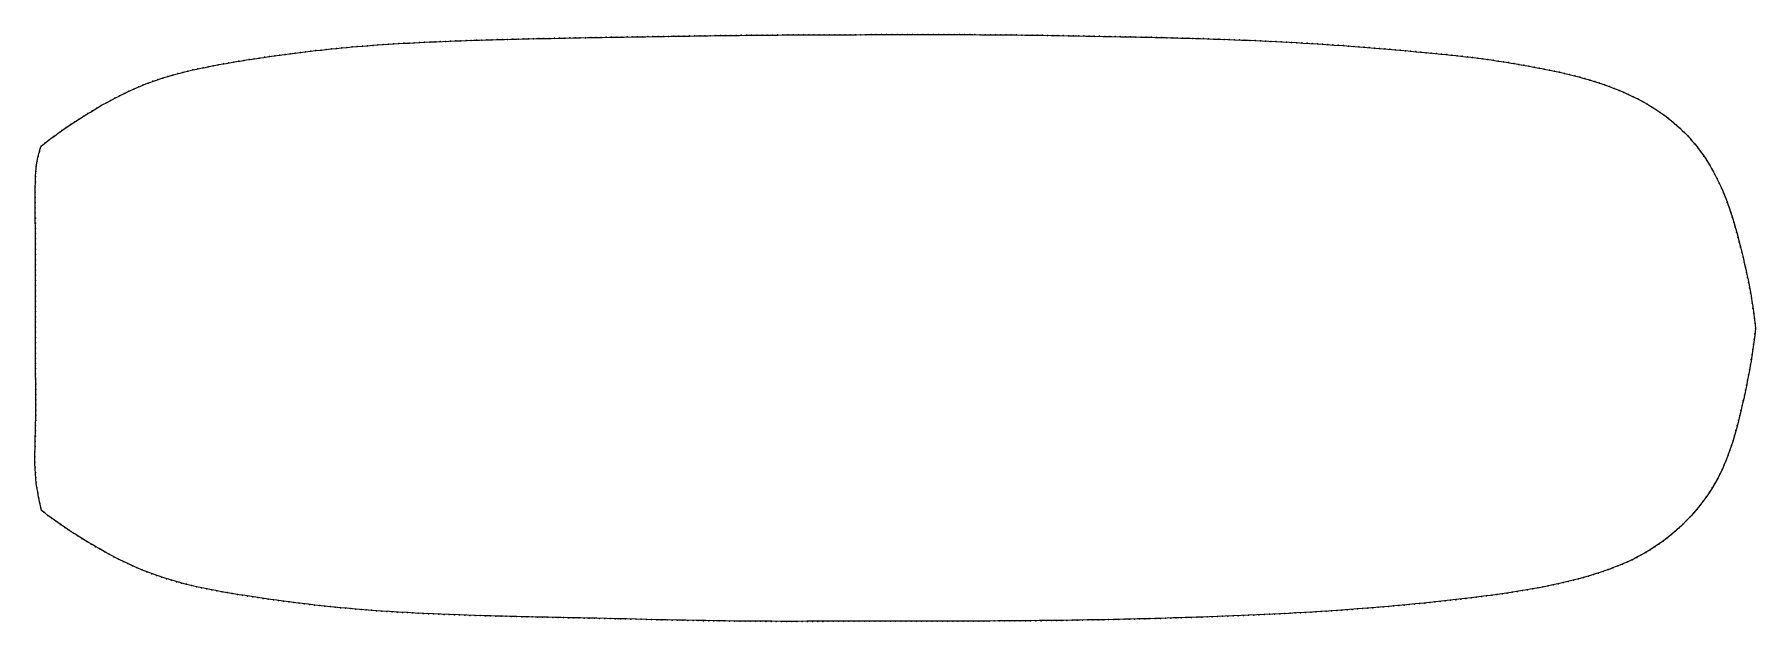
# Model space of a CAD drawing. Header units: metres. Extents: x -11.5 to 11.5, y -3.9 to 3.9.
import ezdxf

# ---------------------------------------------------------------- set-up
doc = ezdxf.new("R2010")
doc.units = ezdxf.units.M
doc.layers.add('main', color=7, linetype='Continuous')

msp = doc.modelspace()

# ---------------------------------------------------------------- linework, layer by layer
at = {"layer": 'main'}
for points, knots in [([(-11.396, 2.426), (-11.158, 2.616), (-10.706, 2.92), (-9.961, 3.303), (-9.201, 3.491), (-8.304, 3.633), (-7.321, 3.755), (-6.139, 3.825), (-4.809, 3.863), (-3.406, 3.885), (-1.987, 3.908), (-0.495, 3.913), (1.171, 3.919), (2.737, 3.893), (4.197, 3.861), (5.622, 3.801), (6.69, 3.713), (7.27, 3.654)], [4.875823, 4.875823, 4.875823, 4.875823, 5.788829, 6.505109, 7.378136, 8.11891, 9.232622, 10.347428, 11.668318, 13.226547, 14.556406, 15.925009, 17.701579, 19.556616, 20.622523, 22.084028, 23.834078, 23.834078, 23.834078, 23.834078]), ([(7.27, 3.654), (7.629, 3.623), (8.283, 3.531), (9.201, 3.348), (9.987, 3.053), (10.634, 2.559), (11.045, 1.88), (11.3, 1.011), (11.427, 0.383), (11.469, 0.001)], [23.834078, 23.834078, 23.834078, 23.834078, 24.914705, 25.812828, 26.640099, 27.412047, 28.207751, 28.971421, 30.123528, 30.123528, 30.123528, 30.123528]), ([(-11.391, -2.435), (-11.43, -2.275), (-11.494, -1.928), (-11.46, -1.264), (-11.475, -0.373), (-11.467, 0.705), (-11.476, 1.595), (-11.472, 2.167), (-11.418, 2.361), (-11.396, 2.426)], [55.348819, 55.348819, 55.348819, 55.348819, 55.844851, 56.398109, 57.33665, 58.519347, 59.627314, 60.017028, 60.224642, 60.224642, 60.224642, 60.224642]), ([(11.469, 0.001), (11.436, -0.338), (11.305, -1.014), (11.012, -2.151), (10.187, -2.982), (9.012, -3.413), (7.621, -3.624), (5.939, -3.78), (4.322, -3.854), (2.744, -3.898), (1.303, -3.914), (-0.331, -3.909), (-2.085, -3.924), (-3.869, -3.874), (-5.643, -3.843), (-7.168, -3.776), (-8.643, -3.589), (-9.793, -3.378), (-10.686, -2.928), (-11.163, -2.613), (-11.391, -2.435)], [30.123528, 30.123528, 30.123528, 30.123528, 31.14598, 32.192131, 33.598603, 34.425874, 35.923992, 37.800833, 39.496744, 40.778254, 42.535774, 43.819367, 45.680928, 47.798019, 49.171812, 51.00473, 52.369564, 53.639089, 54.481397, 55.348819, 55.348819, 55.348819, 55.348819])]:
    msp.add_open_spline(points, degree=3, knots=knots, dxfattribs=at)
for p in [(-2.266, 3.902), (-2.197, 3.903), (-2.128, 3.904), (-2.059, 3.905), (-1.989, 3.905), (-1.92, 3.906), (-1.851, 3.907), (-1.782, 3.907), (-1.712, 3.908), (-1.643, 3.908), (-1.574, 3.909), (-1.505, 3.909), (-1.435, 3.909), (-1.366, 3.91), (-1.297, 3.91), (-1.228, 3.91), (-1.158, 3.911), (-1.089, 3.911), (-1.02, 3.911), (-0.951, 3.911), (-0.881, 3.912), (-0.812, 3.912), (-0.743, 3.912), (-0.674, 3.912), (-0.605, 3.913), (-0.535, 3.913), (-0.466, 3.913), (-0.397, 3.913), (-0.328, 3.914), (-0.258, 3.914), (-0.189, 3.914), (-0.12, 3.914), (-0.051, 3.914), (0.019, 3.915), (0.088, 3.915), (0.157, 3.915), (0.226, 3.915), (0.296, 3.915), (0.365, 3.915), (0.434, 3.915), (0.503, 3.915), (0.573, 3.915), (0.642, 3.915), (0.711, 3.915), (0.78, 3.915), (0.85, 3.915), (0.919, 3.914), (0.988, 3.914), (1.057, 3.914), (1.127, 3.913), (1.196, 3.913), (1.265, 3.912), (1.334, 3.912), (1.404, 3.911), (1.473, 3.911), (1.542, 3.91), (1.611, 3.909), (1.681, 3.908), (1.75, 3.908), (1.819, 3.907), (1.888, 3.906), (1.957, 3.905), (2.027, 3.904), (2.096, 3.903), (-7.937, 3.676), (-7.868, 3.684), (-7.8, 3.693), (-7.731, 3.701), (-7.662, 3.708), (-7.593, 3.716), (-7.524, 3.723), (-7.456, 3.73), (-7.387, 3.737), (-7.318, 3.743), (-7.249, 3.749), (-7.18, 3.755), (-7.111, 3.761), (-7.042, 3.766), (-6.973, 3.771), (-6.904, 3.776), (-6.834, 3.781), (-6.765, 3.786), (-6.696, 3.79), (-6.627, 3.794), (-6.558, 3.798), (-6.489, 3.802), (-6.42, 3.805), (-6.351, 3.809), (-6.281, 3.812), (-6.212, 3.815), (-6.143, 3.819), (-6.074, 3.821), (-6.005, 3.824), (-5.935, 3.827), (-5.866, 3.83), (-5.797, 3.832), (-5.728, 3.835), (-5.659, 3.837), (-5.589, 3.839), (-5.52, 3.841), (-5.451, 3.844), (-5.382, 3.846), (-5.313, 3.847), (-5.243, 3.849), (-5.174, 3.851), (-5.105, 3.853), (-5.036, 3.855), (-4.966, 3.856), (-4.897, 3.858), (-4.828, 3.859), (-4.759, 3.861), (-4.69, 3.862), (-4.62, 3.864), (-4.551, 3.865), (-4.482, 3.867), (-4.413, 3.868), (-4.343, 3.869), (-4.274, 3.871), (-4.205, 3.872), (-4.136, 3.873), (-4.066, 3.874), (-3.997, 3.876), (-3.928, 3.877), (-3.859, 3.878), (-3.79, 3.879), (-3.72, 3.88), (-3.651, 3.881), (-3.582, 3.883), (-3.513, 3.884), (-3.443, 3.885), (-3.374, 3.886), (-3.305, 3.887), (-3.236, 3.888), (-3.166, 3.889), (-3.097, 3.89), (-3.028, 3.891), (-2.959, 3.893), (-2.889, 3.894), (-2.82, 3.895), (-2.751, 3.896), (-2.682, 3.897), (-2.613, 3.898), (-2.543, 3.899), (-2.474, 3.9), (-2.405, 3.901), (-2.336, 3.901), (2.165, 3.902), (2.234, 3.901), (2.304, 3.9), (2.373, 3.898), (2.442, 3.897), (2.511, 3.896), (2.581, 3.895), (2.65, 3.893), (2.719, 3.892), (2.788, 3.891), (2.858, 3.889), (2.927, 3.888), (2.996, 3.887), (3.065, 3.885), (3.134, 3.884), (3.204, 3.882), (3.273, 3.881), (3.342, 3.879), (3.411, 3.878), (3.481, 3.876), (3.55, 3.875), (3.619, 3.873), (3.688, 3.871), (3.757, 3.869), (3.827, 3.868), (3.896, 3.866), (3.965, 3.864), (4.034, 3.862), (4.104, 3.86), (4.173, 3.857), (4.242, 3.855), (4.311, 3.853), (4.38, 3.85), (4.45, 3.848), (4.519, 3.845), (4.588, 3.843), (4.657, 3.84), (4.726, 3.837), (4.796, 3.834), (4.865, 3.831), (4.934, 3.828), (5.003, 3.824), (5.072, 3.821), (5.141, 3.818), (5.211, 3.814), (5.28, 3.81), (5.349, 3.806), (5.418, 3.803), (5.487, 3.799), (5.556, 3.794), (5.625, 3.79), (5.694, 3.786), (5.764, 3.781), (5.833, 3.777), (5.902, 3.772), (5.971, 3.767), (6.04, 3.762), (6.109, 3.757), (6.178, 3.752), (6.247, 3.746), (6.316, 3.741), (6.385, 3.735), (6.454, 3.729), (6.523, 3.724), (6.592, 3.718), (6.661, 3.712), (6.73, 3.706), (6.799, 3.699), (6.868, 3.693), (6.937, 3.687), (7.006, 3.68), (7.075, 3.673), (-9.304, 3.458), (-9.237, 3.472), (-9.169, 3.486), (-9.101, 3.499), (-9.033, 3.512), (-8.965, 3.524), (-8.896, 3.536), (-8.828, 3.548), (-8.76, 3.559), (-8.691, 3.57), (-8.623, 3.581), (-8.555, 3.591), (-8.486, 3.601), (-8.418, 3.611), (-8.349, 3.621), (-8.28, 3.631), (-8.212, 3.64), (-8.143, 3.649), (-8.075, 3.658), (-8.006, 3.667), (7.144, 3.666), (7.212, 3.66), (7.281, 3.653), (7.35, 3.647), (7.419, 3.64), (7.488, 3.633), (7.557, 3.625), (7.626, 3.617), (7.694, 3.609), (7.763, 3.6), (7.832, 3.591), (7.9, 3.581), (7.969, 3.571), (8.037, 3.561), (8.106, 3.55), (8.174, 3.54), (8.243, 3.528), (8.311, 3.517), (8.379, 3.505), (8.447, 3.493), (8.515, 3.48), (8.583, 3.468), (8.651, 3.454), (-10.098, 3.216), (-10.034, 3.242), (-9.969, 3.267), (-9.904, 3.291), (-9.839, 3.313), (-9.773, 3.335), (-9.707, 3.355), (-9.64, 3.374), (-9.574, 3.393), (-9.507, 3.41), (-9.439, 3.427), (-9.372, 3.442), (8.719, 3.441), (8.787, 3.426), (8.855, 3.411), (8.922, 3.396), (8.989, 3.38), (9.057, 3.363), (9.123, 3.345), (9.19, 3.327), (9.257, 3.307), (9.323, 3.287), (9.389, 3.266), (9.454, 3.244), (9.52, 3.22), (-10.533, 3.001), (-10.472, 3.035), (-10.411, 3.067), (-10.349, 3.099), (-10.287, 3.129), (-10.224, 3.159), (-10.161, 3.188), (9.584, 3.196), (9.649, 3.17), (9.713, 3.143), (9.776, 3.115), (9.838, 3.086), (9.9, 3.055), (9.961, 3.022), (10.022, 2.988), (-10.889, 2.788), (-10.831, 2.825), (-10.772, 2.862), (-10.713, 2.898), (-10.653, 2.933), (-10.593, 2.967), (10.081, 2.952), (10.14, 2.915), (10.197, 2.877), (10.253, 2.836), (10.309, 2.795), (-11.231, 2.553), (-11.175, 2.594), (-11.119, 2.634), (-11.062, 2.674), (-11.005, 2.713), (-10.947, 2.751), (10.363, 2.751), (10.415, 2.706), (10.466, 2.66), (10.516, 2.611), (10.564, 2.562), (-11.417, 2.36), (-11.396, 2.426), (-11.342, 2.469), (-11.287, 2.511), (10.611, 2.511), (10.656, 2.458), (10.699, 2.404), (10.74, 2.348), (-11.467, 2.088), (-11.46, 2.157), (-11.449, 2.226), (-11.435, 2.293), (10.78, 2.291), (10.818, 2.234), (10.855, 2.175), (10.89, 2.115), (-11.474, 1.881), (-11.473, 1.95), (-11.471, 2.019), (10.923, 2.054), (10.955, 1.993), (10.985, 1.93), (11.014, 1.867), (-11.474, 1.811), (-11.474, 1.742), (-11.474, 1.673), (11.041, 1.804), (11.067, 1.739), (11.091, 1.675), (11.115, 1.61), (-11.474, 1.604), (-11.474, 1.534), (-11.473, 1.465), (-11.473, 1.396), (11.137, 1.544), (11.158, 1.478), (11.178, 1.412), (-11.473, 1.327), (-11.473, 1.257), (-11.472, 1.188), (11.198, 1.345), (11.216, 1.279), (11.234, 1.212), (-11.472, 1.119), (-11.471, 1.05), (-11.471, 0.98), (11.252, 1.145), (11.269, 1.078), (11.285, 1.01), (11.302, 0.943), (-11.471, 0.911), (-11.471, 0.842), (-11.47, 0.773), (-11.47, 0.703), (11.317, 0.876), (11.333, 0.808), (11.347, 0.74), (-11.47, 0.634), (-11.47, 0.565), (-11.47, 0.496), (11.361, 0.673), (11.375, 0.605), (11.388, 0.537), (11.401, 0.469), (-11.471, 0.357), (-11.471, 0.288), (-11.47, 0.426), (11.413, 0.401), (11.424, 0.332), (11.434, 0.264), (-11.471, 0.219), (-11.471, 0.149), (-11.471, 0.08), (-11.471, 0.011), (11.444, 0.195), (11.454, 0.127), (11.462, 0.058), (-11.471, -0.058), (-11.471, -0.127), (-11.471, -0.197), (11.443, -0.217), (11.452, -0.149), (11.46, -0.08), (11.468, -0.011), (-11.471, -0.266), (-11.471, -0.335), (-11.471, -0.404), (11.412, -0.423), (11.423, -0.354), (11.434, -0.286), (-11.47, -0.474), (-11.47, -0.543), (-11.469, -0.612), (-11.469, -0.681), (11.376, -0.627), (11.388, -0.559), (11.401, -0.491), (-11.468, -0.751), (-11.468, -0.82), (-11.467, -0.889), (11.32, -0.898), (11.334, -0.831), (11.349, -0.763), (11.362, -0.695), (-11.467, -0.958), (-11.467, -1.028), (-11.467, -1.097), (11.274, -1.101), (11.29, -1.034), (11.305, -0.966), (-11.471, -1.374), (-11.469, -1.305), (-11.468, -1.166), (-11.468, -1.235), (11.207, -1.37), (11.225, -1.303), (11.242, -1.236), (11.258, -1.168), (-11.477, -1.581), (-11.475, -1.512), (-11.473, -1.443), (11.147, -1.569), (11.168, -1.503), (11.188, -1.436), (-11.479, -1.72), (-11.479, -1.789), (-11.478, -1.651), (11.05, -1.828), (11.076, -1.764), (11.101, -1.699), (11.125, -1.634), (-11.477, -1.858), (-11.473, -1.928), (-11.468, -1.997), (-11.46, -2.065), (10.96, -2.015), (10.991, -1.953), (11.021, -1.891), (-11.451, -2.134), (-11.44, -2.202), (-11.427, -2.27), (10.815, -2.251), (10.853, -2.193), (10.891, -2.135), (10.926, -2.076), (-11.413, -2.338), (-11.398, -2.406), (-11.36, -2.459), (-11.305, -2.501), (10.597, -2.52), (10.644, -2.468), (10.689, -2.416), (10.732, -2.362), (10.774, -2.307), (-11.249, -2.542), (-11.193, -2.583), (-11.136, -2.622), (-11.079, -2.662), (-11.022, -2.7), (-10.964, -2.738), (10.398, -2.713), (10.45, -2.666), (10.5, -2.619), (10.549, -2.57), (-10.906, -2.776), (-10.847, -2.812), (-10.788, -2.848), (-10.728, -2.884), (-10.669, -2.919), (-10.608, -2.953), (10.065, -2.959), (10.123, -2.922), (10.18, -2.883), (10.237, -2.843), (10.292, -2.801), (10.346, -2.757), (-10.548, -2.987), (-10.487, -3.02), (-10.426, -3.053), (-10.364, -3.084), (-10.302, -3.115), (-10.24, -3.145), (-10.177, -3.174), (-10.114, -3.202), (9.567, -3.201), (9.632, -3.176), (9.696, -3.15), (9.759, -3.122), (9.822, -3.092), (9.884, -3.062), (9.945, -3.029), (10.005, -2.995), (-10.05, -3.229), (-9.986, -3.255), (-9.921, -3.279), (-9.856, -3.303), (-9.79, -3.325), (-9.724, -3.346), (-9.658, -3.367), (-9.592, -3.386), (-9.525, -3.404), (-9.458, -3.421), (-9.39, -3.437), (8.701, -3.442), (8.769, -3.428), (8.836, -3.413), (8.904, -3.398), (8.971, -3.382), (9.039, -3.365), (9.106, -3.348), (9.172, -3.329), (9.239, -3.31), (9.305, -3.291), (9.371, -3.27), (9.437, -3.248), (9.502, -3.225), (-9.323, -3.453), (-9.255, -3.468), (-9.187, -3.482), (-9.12, -3.495), (-9.051, -3.508), (-8.983, -3.521), (-8.915, -3.532), (-8.847, -3.544), (-8.779, -3.555), (-8.71, -3.566), (-8.642, -3.577), (-8.573, -3.587), (-8.505, -3.598), (-8.436, -3.608), (-8.368, -3.618), (-8.299, -3.627), (-8.231, -3.637), (-8.162, -3.646), (-8.093, -3.655), (-8.025, -3.664), (-7.956, -3.672), (7.056, -3.671), (7.124, -3.663), (7.193, -3.656), (7.262, -3.649), (7.331, -3.641), (7.4, -3.633), (7.469, -3.626), (7.537, -3.617), (7.606, -3.609), (7.675, -3.601), (7.744, -3.592), (7.812, -3.584), (7.881, -3.575), (7.95, -3.566), (8.018, -3.556), (8.087, -3.547), (8.155, -3.537), (8.224, -3.526), (8.292, -3.516), (8.36, -3.505), (8.429, -3.493), (8.497, -3.481), (8.565, -3.469), (8.633, -3.456), (-7.887, -3.681), (-7.818, -3.689), (-7.75, -3.697), (-7.681, -3.704), (-7.612, -3.712), (-7.543, -3.719), (-7.474, -3.726), (-7.405, -3.733), (-7.336, -3.739), (-7.267, -3.745), (-7.198, -3.751), (-7.129, -3.757), (-7.06, -3.763), (-6.991, -3.768), (-6.922, -3.773), (-6.853, -3.778), (-6.784, -3.783), (-6.715, -3.787), (-6.646, -3.791), (-6.577, -3.795), (-6.508, -3.799), (-6.439, -3.803), (-6.369, -3.807), (-6.3, -3.81), (-6.231, -3.813), (-6.162, -3.816), (-6.093, -3.819), (-6.023, -3.822), (-5.954, -3.825), (-5.885, -3.827), (-5.816, -3.83), (-5.747, -3.832), (-5.677, -3.835), (-5.608, -3.837), (-5.539, -3.839), (-5.47, -3.841), (-5.401, -3.843), (-5.331, -3.845), (-5.262, -3.846), (-5.193, -3.848), (-5.124, -3.85), (-5.055, -3.852), (-4.985, -3.853), (-4.916, -3.855), (-4.847, -3.856), (-4.778, -3.858), (-4.708, -3.859), (-4.639, -3.861), (-4.57, -3.862), (-4.501, -3.864), (-4.431, -3.865), (-4.362, -3.866), (-4.293, -3.868), (-4.224, -3.869), (-4.155, -3.871), (-4.085, -3.872), (-4.016, -3.874), (-3.947, -3.875), (-3.878, -3.877), (-3.808, -3.879), (-3.739, -3.88), (-3.67, -3.882), (-3.601, -3.883), (-3.532, -3.885), (-3.462, -3.887), (-3.393, -3.888), (-3.324, -3.89), (-3.255, -3.891), (-3.185, -3.893), (-3.116, -3.895), (-3.047, -3.896), (-2.978, -3.898), (-2.908, -3.899), (-2.839, -3.9), (-2.77, -3.902), (2.285, -3.902), (2.354, -3.901), (2.423, -3.899), (2.492, -3.898), (2.562, -3.897), (2.631, -3.896), (2.7, -3.895), (2.769, -3.893), (2.839, -3.892), (2.908, -3.891), (2.977, -3.889), (3.046, -3.888), (3.115, -3.886), (3.185, -3.884), (3.254, -3.883), (3.323, -3.881), (3.392, -3.879), (3.462, -3.877), (3.531, -3.875), (3.6, -3.873), (3.669, -3.871), (3.738, -3.869), (3.808, -3.867), (3.877, -3.865), (3.946, -3.862), (4.015, -3.86), (4.084, -3.858), (4.154, -3.855), (4.223, -3.853), (4.292, -3.85), (4.361, -3.848), (4.43, -3.845), (4.5, -3.842), (4.569, -3.84), (4.638, -3.837), (4.707, -3.834), (4.776, -3.831), (4.846, -3.828), (4.915, -3.824), (4.984, -3.821), (5.053, -3.818), (5.122, -3.814), (5.191, -3.811), (5.261, -3.807), (5.33, -3.803), (5.399, -3.8), (5.468, -3.796), (5.537, -3.792), (5.606, -3.787), (5.675, -3.783), (5.744, -3.779), (5.814, -3.774), (5.883, -3.77), (5.952, -3.765), (6.021, -3.76), (6.09, -3.755), (6.159, -3.75), (6.228, -3.745), (6.297, -3.739), (6.366, -3.734), (6.435, -3.728), (6.504, -3.722), (6.573, -3.716), (6.642, -3.71), (6.711, -3.704), (6.78, -3.697), (6.849, -3.691), (6.918, -3.684), (6.987, -3.677), (-2.701, -3.903), (-2.632, -3.904), (-2.562, -3.906), (-2.493, -3.907), (-2.424, -3.908), (-2.355, -3.909), (-2.285, -3.91), (-2.216, -3.911), (-2.147, -3.912), (-2.078, -3.912), (-2.008, -3.913), (-1.939, -3.913), (-1.87, -3.914), (-1.801, -3.914), (-1.731, -3.915), (-1.662, -3.915), (-1.593, -3.915), (-1.524, -3.915), (-1.454, -3.915), (-1.385, -3.915), (-1.316, -3.915), (-1.247, -3.915), (-1.177, -3.915), (-1.108, -3.915), (-1.039, -3.915), (-0.97, -3.915), (-0.901, -3.914), (-0.831, -3.914), (-0.762, -3.914), (-0.693, -3.914), (-0.624, -3.913), (-0.554, -3.913), (-0.485, -3.913), (-0.416, -3.913), (-0.347, -3.912), (-0.277, -3.912), (-0.208, -3.912), (-0.139, -3.912), (-0.07, -3.912), (0, -3.912), (0.069, -3.912), (0.138, -3.912), (0.207, -3.912), (0.277, -3.912), (0.346, -3.912), (0.415, -3.912), (0.484, -3.912), (0.554, -3.912), (0.623, -3.912), (0.692, -3.912), (0.761, -3.912), (0.831, -3.912), (0.9, -3.911), (0.969, -3.911), (1.038, -3.911), (1.108, -3.911), (1.177, -3.911), (1.246, -3.911), (1.315, -3.91), (1.385, -3.91), (1.454, -3.91), (1.523, -3.909), (1.592, -3.909), (1.662, -3.908), (1.731, -3.908), (1.8, -3.907), (1.869, -3.906), (1.939, -3.906), (2.008, -3.905), (2.077, -3.904), (2.146, -3.903), (2.215, -3.902)]:
    msp.add_point(p, dxfattribs=at)

doc.saveas('drawing.dxf')
